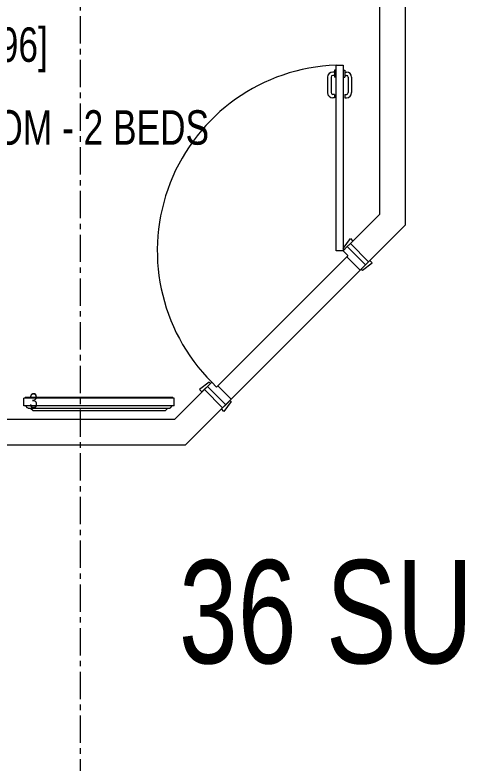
# Model space of a CAD drawing. Header units: millimetres. Extents: x 26027 to 581921, y 7230 to 233891.
# Drawn here: x 502018 to 504628, y 164364 to 168711 of the extents above; entities that cross this region are included whole.
import ezdxf

# ---------------------------------------------------------------- set-up
doc = ezdxf.new("R2010")
doc.units = ezdxf.units.MM
doc.header["$LTSCALE"] = 5
doc.linetypes.add('CENTER', pattern=[50.8, 31.75, -6.35, 6.35, -6.35])
doc.layers.get('0').update_dxf_attribs({"color": 252})
for name, color, linetype, lineweight in [('72_EGR_BASE_TEXT', 252, 'Continuous', 5), ('car', 252, 'Continuous', 5), ('Medical Equipment and Furniture', 252, 'Continuous', 0), ('Walls', 252, 'Continuous', 5), ('Wooden Joinery', 252, 'Continuous', 5)]:
    doc.layers.add(name, color=color, linetype=linetype, lineweight=lineweight)
doc.layers.add('axes', color=252, linetype='Continuous')
doc.styles.add('X3G_ENTITY_257CFD', font='swisscl.ttf', dxfattribs={"height": 200})
doc.styles.add('X3G_ENTITY_2587EA', font='swisscl.ttf', dxfattribs={"height": 200})

# ---------------------------------------------------------------- blocks, each defined once
blk = doc.blocks.new('DM15862C-P')
at = {"lineweight": 0}
for p, q in [((-0.3835, 0), (-0.3983, -0.0149)), ((0.3835, 0), (-0.3835, 0)), ((0.3835, 0), (0.3983, -0.0149)), ((-0.4367, -0.0287), (-0.4367, -0.0734)), ((0.4365, -0.0287), (-0.4367, -0.0287)), ((-0.4157, -0.0175), (-0.4256, -0.0287)), ((0.41, -0.0149), (-0.4099, -0.0149)), ((0.4157, -0.0175), (0.4254, -0.0287)), ((0.4365, -0.0287), (0.4365, -0.0734)), ((0.4365, -0.0734), (-0.4367, -0.0734)), ((-0.4291, -0.078), (-0.4291, -0.0734)), ((0.429, -0.078), (-0.4291, -0.078)), ((0.429, -0.078), (0.429, -0.0734))]:
    blk.add_line(p, q, dxfattribs=at)
for points in [[(-0.4099, -0.0149), (-0.4121, -0.0149), (-0.4141, -0.0158), (-0.4157, -0.0175)], [(0.4157, -0.0175), (0.4141, -0.0158), (0.4121, -0.0149), (0.41, -0.0149)]]:
    blk.add_open_spline(points, degree=3, dxfattribs=at)
blk = doc.blocks.new('A$C683B37BC')
at = {"layer": 'car'}
for p, q in [((-770.4, -827), (-21.2, -77.8)), ((56.6, -155.6, -2.4), (-692.7, -904.8, -4.7))]:
    blk.add_line(p, q, dxfattribs=at)
at = {"layer": 'Wooden Joinery'}
for p, q in [((-92.4, 1006.4, -2.4), (-92.4, 966.4, -2.4)), ((-82.4, 1006.4, -2.4), (-92.4, 1006.4, -2.4)), ((-42.4, 1006.4, -2.4), (-32.4, 1006.4, -2.4)), ((-32.4, 1006.4, -2.4), (-32.4, 966.4, -2.4)), ((-132.4, 966.4, -2.4), (-132.4, 876.4, -2.4)), ((-112.4, 966.4, -2.4), (-112.4, 876.4, -2.4)), ((-92.4, 996.4, -2.4), (-102.4, 996.4, -2.4)), ((-92.4, 976.4, -2.4), (-102.4, 976.4, -2.4)), ((-82.4, 966.4, -2.4), (-92.4, 966.4, -2.4)), ((-42.4, 966.4, -2.4), (-32.4, 966.4, -2.4)), ((-32.4, 996.4, -2.4), (-22.4, 996.4, -2.4)), ((-32.4, 976.4, -2.4), (-22.4, 976.4, -2.4)), ((-12.4, 966.4, -2.4), (-12.4, 876.4, -2.4)), ((7.6, 966.4, -2.4), (7.6, 876.4, -2.4)), ((-92.4, 866.4, -2.4), (-102.4, 866.4, -2.4)), ((-92.4, 846.4, -2.4), (-102.4, 846.4, -2.4)), ((-92.4, 866.4, -2.4), (-92.4, 846.4, -2.4)), ((-32.4, 866.4, -2.4), (-22.4, 866.4, -2.4)), ((-32.4, 866.4, -2.4), (-32.4, 846.4, -2.4)), ((-32.4, 846.4, -2.4), (-22.4, 846.4, -2.4))]:
    blk.add_line(p, q, dxfattribs=at)
for points in [[(-82.4, -42.4), (-82.4, 1036.4), (-42.4, 1036.4), (-42.4, -42.4)], [(-35.4, -35.4), (-42.4, -28.3), (0, 28.3), (14.1, 14.1)], [(63.6, -148.5), (70.7, -155.6), (127.3, -113.1), (113.1, -99)], [(-812.9, -812.9), (-819.9, -805.8), (-876.5, -848.2), (-862.4, -862.4)], [(-699.7, -911.9), (-692.7, -918.9), (-735.1, -975.5), (-749.2, -961.4)]]:
    blk.add_lwpolyline(points, close=True, dxfattribs=at)
for points in [[(-17.7, -17.7), (88.4, -123.7), (106.1, -106.1), (0, 0), (-17.7, -17.7)], [(-17.7, -17.7), (-42.4, -42.4), (-14.1, -70.7), (-21.2, -77.8), (56.6, -155.6), (88.4, -123.7), (-17.7, -17.7)], [(-830.6, -830.6), (-805.8, -805.8), (-777.5, -834.1), (-770.4, -827), (-692.7, -904.8), (-724.5, -936.6), (-830.6, -830.6)], [(-830.6, -830.6), (-724.5, -936.6), (-742.2, -954.3), (-848.2, -848.2), (-830.6, -830.6)]]:
    blk.add_lwpolyline(points, dxfattribs=at)
for centre, radius, start, end in [((-42.4, -42.4), 1079.6, 92.1234, 225), ((-102.4, 966.4, -2.4), 30, 90, 180), ((-102.4, 966.4, -2.4), 10, 90, 180), ((-22.4, 966.4, -2.4), 30, 0, 90), ((-22.4, 966.4, -2.4), 10, 0, 90), ((-102.4, 876.4, -2.4), 30, 180, 270), ((-102.4, 876.4, -2.4), 10, 180, 270), ((-22.4, 876.4, -2.4), 10, 270, 0), ((-22.4, 876.4, -2.4), 30, 270, 0)]:
    blk.add_arc(centre, radius, start, end, dxfattribs=at)

msp = doc.modelspace()

# ---------------------------------------------------------------- linework, layer by layer
at = {"layer": 'axes', "linetype": 'CENTER', "lineweight": 0}
msp.add_line((502398.8, 120285.6, 0), (502398.8, 210035.3, 0), dxfattribs=at)
at = {"layer": 'Walls'}
for p, q in [((504286.7, 169845.3, 0), (504286.7, 167490.3, 0)), ((504136.7, 169040.3, 0), (504136.7, 167552.4, 0)), ((504136.7, 167552.4, 0), (503967.4, 167383.1, 0)), ((504286.7, 167490.3, 0), (504073.5, 167277, 0)), ((503967.4, 167383.1, 0), (504073.5, 167277, 0)), ((503118.9, 166534.6, 0), (502944.6, 166360.3, 0)), ((503118.9, 166534.6, 0), (503225, 166428.5, 0)), ((503225, 166428.5, 0), (503006.7, 166210.3, 0)), ((502944.6, 166360.3, 0), (498871.7, 166360.3, 0)), ((503006.7, 166210.3, 0), (494612.1, 166210.3, 0))]:
    msp.add_line(p, q, dxfattribs=at)

# ---------------------------------------------------------------- block references
at = {"layer": 'Medical Equipment and Furniture', "xscale": -1000, "yscale": 1000, "zscale": 1000, "rotation": 180}
msp.add_blockref('DM15862C-P', (502507, 166410.3, 0), dxfattribs=at)
msp.add_blockref('DM15862C-P', (502507, 166410.3, 0), dxfattribs=at)
at = {"layer": 'Wooden Joinery'}
msp.add_blockref('A$C683B37BC', (503967.4, 167383.1, 0), dxfattribs=at)

# ---------------------------------------------------------------- texts
at = {"layer": '72_EGR_BASE_TEXT', "style": 'X3G_ENTITY_2587EA'}
msp.add_text('36 SURGICAL', height=600, dxfattribs=at).set_placement((502970.9, 164943.4, -7.1))
at = {"layer": '72_EGR_BASE_TEXT', "char_height": 200, "attachment_point": 2, "style": 'X3G_ENTITY_2587EA'}
for s, insert in [('[IPDG96]', (501787.4, 168638.6)), ('PATIENT ROOM - 2 BEDS', (501910.2, 168157.2, 0))]:
    msp.add_mtext(s, dxfattribs=dict(at, insert=insert))
at = {"layer": 'Medical Equipment and Furniture', "insert": (502126.2, 166424.9, -2.4), "char_height": 87.5, "attachment_point": 8, "style": 'X3G_ENTITY_257CFD'}
msp.add_mtext('3', dxfattribs=at)

doc.saveas('drawing.dxf')
